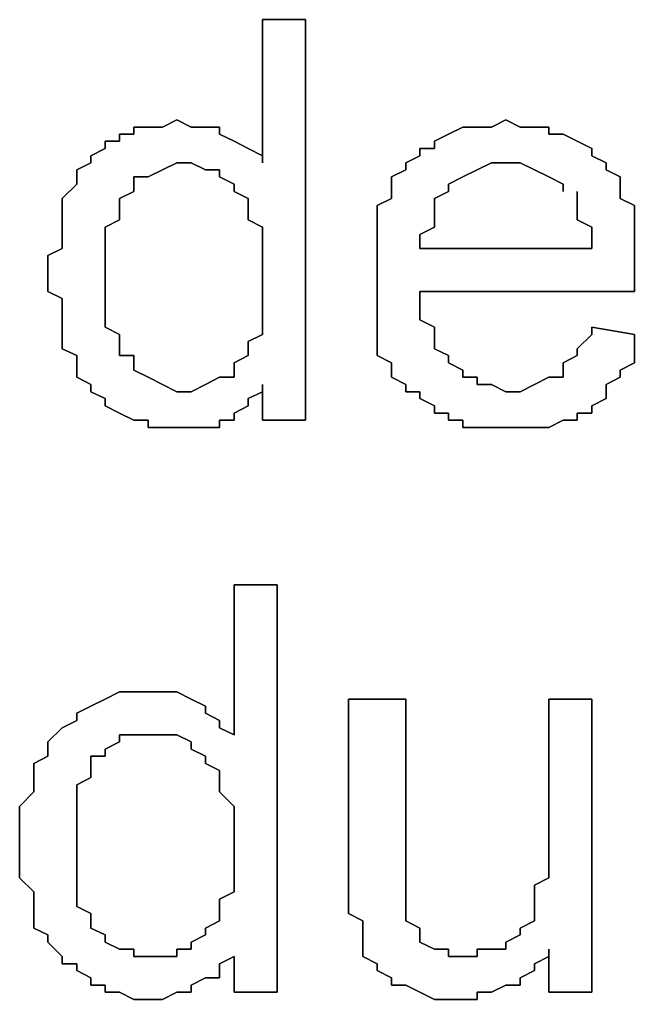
# Model space of a CAD drawing. Header units: metres. Extents: x 2.9 to 42.8, y 1.7 to 28.7.
# Drawn here: x 37.2816 to 37.4332, y 15.9138 to 16.1555 of the extents above; entities that cross this region are included whole.
import ezdxf

# ---------------------------------------------------------------- set-up
doc = ezdxf.new("R2010")
doc.units = ezdxf.units.M
doc.layers.add('GRIS', color=8, linetype='Continuous')

msp = doc.modelspace()

# ---------------------------------------------------------------- linework, layer by layer
at = {"layer": 'GRIS', "lineweight": -3}
for points in [[(37.3521, 16.1555), (37.3415, 16.1555), (37.3521, 16.1555)], [(37.3415, 16.1555), (37.3415, 16.1202), (37.3415, 16.1555)], [(37.3521, 16.0567), (37.3521, 16.1555), (37.3521, 16.0567)], [(37.3133, 16.129), (37.3098, 16.129), (37.3133, 16.129)], [(37.3098, 16.129), (37.3098, 16.1272), (37.3098, 16.129)], [(37.3168, 16.129), (37.3133, 16.129), (37.3168, 16.129)], [(37.3204, 16.1308), (37.3168, 16.129), (37.3204, 16.1308)], [(37.3239, 16.129), (37.3204, 16.1308), (37.3239, 16.129)], [(37.3274, 16.129), (37.3239, 16.129), (37.3274, 16.129)], [(37.3309, 16.129), (37.3274, 16.129), (37.3309, 16.129)], [(37.3309, 16.1272), (37.3309, 16.129), (37.3309, 16.1272)], [(37.3909, 16.129), (37.3874, 16.1272), (37.3909, 16.129)], [(37.3944, 16.129), (37.3909, 16.129), (37.3944, 16.129)], [(37.398, 16.129), (37.3944, 16.129), (37.398, 16.129)], [(37.4015, 16.1308), (37.398, 16.129), (37.4015, 16.1308)], [(37.405, 16.129), (37.4015, 16.1308), (37.405, 16.129)], [(37.4086, 16.129), (37.405, 16.129), (37.4086, 16.129)], [(37.4121, 16.129), (37.4086, 16.129), (37.4121, 16.129)], [(37.4121, 16.1272), (37.4121, 16.129), (37.4121, 16.1272)], [(37.3098, 16.1272), (37.3062, 16.1272), (37.3098, 16.1272)], [(37.3062, 16.1272), (37.3062, 16.1255), (37.3062, 16.1272)], [(37.3345, 16.1255), (37.3309, 16.1272), (37.3345, 16.1255)], [(37.3874, 16.1272), (37.3839, 16.1255), (37.3874, 16.1272)], [(37.4156, 16.1272), (37.4121, 16.1272), (37.4156, 16.1272)], [(37.4191, 16.1255), (37.4156, 16.1272), (37.4191, 16.1255)], [(37.3062, 16.1255), (37.3027, 16.1255), (37.3062, 16.1255)], [(37.3027, 16.1255), (37.3027, 16.1237), (37.3027, 16.1255)], [(37.338, 16.1237), (37.3345, 16.1255), (37.338, 16.1237)], [(37.3839, 16.1255), (37.3839, 16.1237), (37.3839, 16.1255)], [(37.4227, 16.1237), (37.4191, 16.1255), (37.4227, 16.1237)], [(37.3027, 16.1237), (37.2992, 16.1219), (37.3027, 16.1237)], [(37.2992, 16.1219), (37.2992, 16.1202), (37.2992, 16.1219)], [(37.3415, 16.1219), (37.338, 16.1237), (37.3415, 16.1219)], [(37.3415, 16.1202), (37.3415, 16.1219), (37.3415, 16.1202)], [(37.3803, 16.1219), (37.3768, 16.1202), (37.3803, 16.1219)], [(37.3839, 16.1237), (37.3803, 16.1237), (37.3839, 16.1237)], [(37.3803, 16.1237), (37.3803, 16.1219), (37.3803, 16.1237)], [(37.4227, 16.1219), (37.4227, 16.1237), (37.4227, 16.1219)], [(37.4262, 16.1202), (37.4227, 16.1219), (37.4262, 16.1202)], [(37.2992, 16.1202), (37.2957, 16.1184), (37.2992, 16.1202)], [(37.3168, 16.1184), (37.3204, 16.1202), (37.3168, 16.1184)], [(37.3204, 16.1202), (37.3239, 16.1202), (37.3204, 16.1202)], [(37.3239, 16.1202), (37.3274, 16.1184), (37.3239, 16.1202)], [(37.3768, 16.1202), (37.3768, 16.1184), (37.3768, 16.1202)], [(37.3944, 16.1184), (37.398, 16.1202), (37.3944, 16.1184)], [(37.398, 16.1202), (37.4015, 16.1202), (37.398, 16.1202)], [(37.4015, 16.1202), (37.405, 16.1202), (37.4015, 16.1202)], [(37.405, 16.1202), (37.4086, 16.1184), (37.405, 16.1202)], [(37.4262, 16.1184), (37.4262, 16.1202), (37.4262, 16.1184)], [(37.2957, 16.1184), (37.2957, 16.1167), (37.2957, 16.1184)], [(37.2957, 16.1167), (37.2957, 16.1149), (37.2957, 16.1167)], [(37.3098, 16.1149), (37.3098, 16.1167), (37.3098, 16.1149)], [(37.3098, 16.1167), (37.3133, 16.1167), (37.3098, 16.1167)], [(37.3133, 16.1167), (37.3168, 16.1184), (37.3133, 16.1167)], [(37.3274, 16.1184), (37.3309, 16.1184), (37.3274, 16.1184)], [(37.3309, 16.1184), (37.3309, 16.1167), (37.3309, 16.1184)], [(37.3309, 16.1167), (37.3345, 16.1149), (37.3309, 16.1167)], [(37.3768, 16.1184), (37.3733, 16.1167), (37.3768, 16.1184)], [(37.3733, 16.1167), (37.3733, 16.1149), (37.3733, 16.1167)], [(37.3874, 16.1149), (37.3909, 16.1167), (37.3874, 16.1149)], [(37.3909, 16.1167), (37.3944, 16.1184), (37.3909, 16.1167)], [(37.4086, 16.1184), (37.4121, 16.1167), (37.4086, 16.1184)], [(37.4121, 16.1167), (37.4156, 16.1149), (37.4121, 16.1167)], [(37.4297, 16.1167), (37.4262, 16.1184), (37.4297, 16.1167)], [(37.4297, 16.1149), (37.4297, 16.1167), (37.4297, 16.1149)], [(37.2957, 16.1149), (37.2921, 16.1114), (37.2957, 16.1149)], [(37.3098, 16.1131), (37.3098, 16.1149), (37.3098, 16.1131)], [(37.3345, 16.1149), (37.3345, 16.1131), (37.3345, 16.1149)], [(37.3733, 16.1149), (37.3733, 16.1131), (37.3733, 16.1149)], [(37.3874, 16.1131), (37.3874, 16.1149), (37.3874, 16.1131)], [(37.4156, 16.1149), (37.4156, 16.1131), (37.4156, 16.1149)], [(37.4297, 16.1131), (37.4297, 16.1149), (37.4297, 16.1131)], [(37.3062, 16.1114), (37.3098, 16.1131), (37.3062, 16.1114)], [(37.3345, 16.1131), (37.338, 16.1114), (37.3345, 16.1131)], [(37.3733, 16.1131), (37.3733, 16.1114), (37.3733, 16.1131)], [(37.3839, 16.1114), (37.3874, 16.1131), (37.3839, 16.1114)], [(37.4191, 16.1131), (37.4191, 16.1114), (37.4191, 16.1131)], [(37.4297, 16.1114), (37.4297, 16.1131), (37.4297, 16.1114)], [(37.2921, 16.1114), (37.2921, 16.1096), (37.2921, 16.1114)], [(37.2921, 16.1096), (37.2921, 16.1061), (37.2921, 16.1096)], [(37.3062, 16.1096), (37.3062, 16.1114), (37.3062, 16.1096)], [(37.3062, 16.1078), (37.3062, 16.1096), (37.3062, 16.1078)], [(37.338, 16.1114), (37.338, 16.1096), (37.338, 16.1114)], [(37.338, 16.1096), (37.338, 16.1078), (37.338, 16.1096)], [(37.3733, 16.1114), (37.3698, 16.1096), (37.3733, 16.1114)], [(37.3698, 16.1096), (37.3698, 16.1061), (37.3698, 16.1096)], [(37.3839, 16.1096), (37.3839, 16.1114), (37.3839, 16.1096)], [(37.3839, 16.1061), (37.3839, 16.1096), (37.3839, 16.1061)], [(37.4191, 16.1114), (37.4191, 16.1096), (37.4191, 16.1114)], [(37.4191, 16.1096), (37.4191, 16.1061), (37.4191, 16.1096)], [(37.4332, 16.1096), (37.4297, 16.1114), (37.4332, 16.1096)], [(37.4332, 16.1061), (37.4332, 16.1096), (37.4332, 16.1061)], [(37.3062, 16.1061), (37.3062, 16.1078), (37.3062, 16.1061)], [(37.338, 16.1078), (37.338, 16.1061), (37.338, 16.1078)], [(37.2921, 16.1061), (37.2921, 16.1043), (37.2921, 16.1061)], [(37.3027, 16.1043), (37.3062, 16.1061), (37.3027, 16.1043)], [(37.338, 16.1061), (37.3415, 16.1043), (37.338, 16.1061)], [(37.3698, 16.1061), (37.3698, 16.1043), (37.3698, 16.1061)], [(37.3839, 16.1043), (37.3839, 16.1061), (37.3839, 16.1043)], [(37.4191, 16.1061), (37.4227, 16.1043), (37.4191, 16.1061)], [(37.4332, 16.1043), (37.4332, 16.1061), (37.4332, 16.1043)], [(37.2921, 16.1043), (37.2921, 16.1025), (37.2921, 16.1043)], [(37.2921, 16.1025), (37.2921, 16.099), (37.2921, 16.1025)], [(37.3027, 16.1008), (37.3027, 16.1043), (37.3027, 16.1008)], [(37.3415, 16.1043), (37.3415, 16.1025), (37.3415, 16.1043)], [(37.3415, 16.1025), (37.3415, 16.099), (37.3415, 16.1025)], [(37.3698, 16.1043), (37.3698, 16.1025), (37.3698, 16.1043)], [(37.3698, 16.1025), (37.3698, 16.099), (37.3698, 16.1025)], [(37.3803, 16.1025), (37.3839, 16.1043), (37.3803, 16.1025)], [(37.3803, 16.099), (37.3803, 16.1025), (37.3803, 16.099)], [(37.4227, 16.1043), (37.4227, 16.1025), (37.4227, 16.1043)], [(37.4227, 16.1025), (37.4227, 16.099), (37.4227, 16.1025)], [(37.4332, 16.1025), (37.4332, 16.1043), (37.4332, 16.1025)], [(37.4332, 16.099), (37.4332, 16.1025), (37.4332, 16.099)], [(37.3027, 16.099), (37.3027, 16.1008), (37.3027, 16.099)], [(37.2921, 16.099), (37.2886, 16.0973), (37.2921, 16.099)], [(37.2886, 16.0973), (37.2886, 16.0955), (37.2886, 16.0973)], [(37.3027, 16.0955), (37.3027, 16.099), (37.3027, 16.0955)], [(37.3415, 16.099), (37.3415, 16.0973), (37.3415, 16.099)], [(37.3415, 16.0973), (37.3415, 16.0937), (37.3415, 16.0973)], [(37.3698, 16.099), (37.3698, 16.0973), (37.3698, 16.099)], [(37.3698, 16.0973), (37.3698, 16.0937), (37.3698, 16.0973)], [(37.4227, 16.099), (37.3803, 16.099), (37.4227, 16.099)], [(37.4332, 16.0973), (37.4332, 16.099), (37.4332, 16.0973)], [(37.4332, 16.0937), (37.4332, 16.0973), (37.4332, 16.0937)], [(37.2886, 16.0955), (37.2886, 16.092), (37.2886, 16.0955)], [(37.3027, 16.0937), (37.3027, 16.0955), (37.3027, 16.0937)], [(37.3027, 16.092), (37.3027, 16.0937), (37.3027, 16.092)], [(37.3415, 16.0937), (37.3415, 16.0902), (37.3415, 16.0937)], [(37.3698, 16.0937), (37.3698, 16.092), (37.3698, 16.0937)], [(37.4332, 16.092), (37.4332, 16.0937), (37.4332, 16.092)], [(37.2886, 16.092), (37.2886, 16.0902), (37.2886, 16.092)], [(37.2886, 16.0902), (37.2886, 16.0884), (37.2886, 16.0902)], [(37.3027, 16.0884), (37.3027, 16.092), (37.3027, 16.0884)], [(37.3415, 16.0902), (37.3415, 16.0884), (37.3415, 16.0902)], [(37.3698, 16.092), (37.3698, 16.0902), (37.3698, 16.092)], [(37.3698, 16.0902), (37.3698, 16.0867), (37.3698, 16.0902)], [(37.4332, 16.0902), (37.4332, 16.092), (37.4332, 16.0902)], [(37.4332, 16.0884), (37.4332, 16.0902), (37.4332, 16.0884)], [(37.2886, 16.0884), (37.2921, 16.0867), (37.2886, 16.0884)], [(37.3027, 16.0867), (37.3027, 16.0884), (37.3027, 16.0867)], [(37.3415, 16.0884), (37.3415, 16.0849), (37.3415, 16.0884)], [(37.3803, 16.0867), (37.3803, 16.0884), (37.3803, 16.0867)], [(37.3803, 16.0884), (37.4332, 16.0884), (37.3803, 16.0884)], [(37.2921, 16.0867), (37.2921, 16.0831), (37.2921, 16.0867)], [(37.3027, 16.0831), (37.3027, 16.0867), (37.3027, 16.0831)], [(37.3698, 16.0867), (37.3698, 16.0849), (37.3698, 16.0867)], [(37.3803, 16.0831), (37.3803, 16.0867), (37.3803, 16.0831)], [(37.2921, 16.0831), (37.2921, 16.0814), (37.2921, 16.0831)], [(37.3027, 16.0814), (37.3027, 16.0831), (37.3027, 16.0814)], [(37.3415, 16.0849), (37.3415, 16.0831), (37.3415, 16.0849)], [(37.3415, 16.0831), (37.3415, 16.0814), (37.3415, 16.0831)], [(37.3698, 16.0849), (37.3698, 16.0814), (37.3698, 16.0849)], [(37.3803, 16.0814), (37.3803, 16.0831), (37.3803, 16.0814)], [(37.2921, 16.0814), (37.2921, 16.0796), (37.2921, 16.0814)], [(37.3027, 16.0796), (37.3027, 16.0814), (37.3027, 16.0796)], [(37.3415, 16.0814), (37.3415, 16.0778), (37.3415, 16.0814)], [(37.3698, 16.0814), (37.3698, 16.0796), (37.3698, 16.0814)], [(37.3839, 16.0796), (37.3803, 16.0814), (37.3839, 16.0796)], [(37.2921, 16.0796), (37.2921, 16.0761), (37.2921, 16.0796)], [(37.3062, 16.0778), (37.3027, 16.0796), (37.3062, 16.0778)], [(37.3698, 16.0796), (37.3698, 16.0778), (37.3698, 16.0796)], [(37.3839, 16.0761), (37.3839, 16.0796), (37.3839, 16.0761)], [(37.4227, 16.0796), (37.4227, 16.0778), (37.4227, 16.0796)], [(37.4332, 16.0778), (37.4227, 16.0796), (37.4332, 16.0778)], [(37.2921, 16.0761), (37.2921, 16.0743), (37.2921, 16.0761)], [(37.3062, 16.0743), (37.3062, 16.0778), (37.3062, 16.0743)], [(37.3415, 16.0778), (37.338, 16.0761), (37.3415, 16.0778)], [(37.338, 16.0761), (37.338, 16.0743), (37.338, 16.0761)], [(37.3698, 16.0778), (37.3698, 16.0761), (37.3698, 16.0778)], [(37.3698, 16.0761), (37.3698, 16.0726), (37.3698, 16.0761)], [(37.3839, 16.0743), (37.3839, 16.0761), (37.3839, 16.0743)], [(37.4227, 16.0778), (37.4191, 16.0743), (37.4227, 16.0778)], [(37.4332, 16.0761), (37.4332, 16.0778), (37.4332, 16.0761)], [(37.4332, 16.0726), (37.4332, 16.0761), (37.4332, 16.0726)], [(37.2921, 16.0743), (37.2957, 16.0726), (37.2921, 16.0743)], [(37.3062, 16.0726), (37.3062, 16.0743), (37.3062, 16.0726)], [(37.338, 16.0743), (37.338, 16.0726), (37.338, 16.0743)], [(37.3874, 16.0726), (37.3839, 16.0743), (37.3874, 16.0726)], [(37.4191, 16.0743), (37.4191, 16.0726), (37.4191, 16.0743)], [(37.2957, 16.0726), (37.2957, 16.0708), (37.2957, 16.0726)], [(37.2957, 16.0708), (37.2957, 16.069), (37.2957, 16.0708)], [(37.3098, 16.0726), (37.3062, 16.0726), (37.3098, 16.0726)], [(37.3098, 16.0708), (37.3098, 16.0726), (37.3098, 16.0708)], [(37.3098, 16.069), (37.3098, 16.0708), (37.3098, 16.069)], [(37.338, 16.0726), (37.3345, 16.0708), (37.338, 16.0726)], [(37.3345, 16.0708), (37.3345, 16.069), (37.3345, 16.0708)], [(37.3698, 16.0726), (37.3733, 16.0708), (37.3698, 16.0726)], [(37.3733, 16.0708), (37.3733, 16.069), (37.3733, 16.0708)], [(37.3874, 16.0708), (37.3874, 16.0726), (37.3874, 16.0708)], [(37.3909, 16.069), (37.3874, 16.0708), (37.3909, 16.069)], [(37.4191, 16.0726), (37.4156, 16.0708), (37.4191, 16.0726)], [(37.4156, 16.0708), (37.4156, 16.069), (37.4156, 16.0708)], [(37.4297, 16.069), (37.4332, 16.0708), (37.4297, 16.069)], [(37.4332, 16.0708), (37.4332, 16.0726), (37.4332, 16.0708)], [(37.2957, 16.069), (37.2957, 16.0673), (37.2957, 16.069)], [(37.3133, 16.0673), (37.3098, 16.069), (37.3133, 16.0673)], [(37.3345, 16.069), (37.3345, 16.0673), (37.3345, 16.069)], [(37.3733, 16.069), (37.3733, 16.0673), (37.3733, 16.069)], [(37.3909, 16.0673), (37.3909, 16.069), (37.3909, 16.0673)], [(37.4156, 16.069), (37.4156, 16.0673), (37.4156, 16.069)], [(37.4297, 16.0673), (37.4297, 16.069), (37.4297, 16.0673)], [(37.2957, 16.0673), (37.2992, 16.0655), (37.2957, 16.0673)], [(37.3168, 16.0655), (37.3133, 16.0673), (37.3168, 16.0655)], [(37.3309, 16.0673), (37.3274, 16.0655), (37.3309, 16.0673)], [(37.3345, 16.0673), (37.3309, 16.0673), (37.3345, 16.0673)], [(37.3733, 16.0673), (37.3768, 16.0655), (37.3733, 16.0673)], [(37.3944, 16.0673), (37.3909, 16.0673), (37.3944, 16.0673)], [(37.3944, 16.0655), (37.3944, 16.0673), (37.3944, 16.0655)], [(37.4121, 16.0673), (37.4086, 16.0655), (37.4121, 16.0673)], [(37.4156, 16.0673), (37.4121, 16.0673), (37.4156, 16.0673)], [(37.4262, 16.0655), (37.4297, 16.0673), (37.4262, 16.0655)], [(37.2992, 16.0655), (37.2992, 16.0637), (37.2992, 16.0655)], [(37.2992, 16.0637), (37.3027, 16.062), (37.2992, 16.0637)], [(37.3204, 16.0637), (37.3168, 16.0655), (37.3204, 16.0637)], [(37.3239, 16.0637), (37.3204, 16.0637), (37.3239, 16.0637)], [(37.3274, 16.0655), (37.3239, 16.0637), (37.3274, 16.0655)], [(37.338, 16.062), (37.3415, 16.0637), (37.338, 16.062)], [(37.3415, 16.0637), (37.3415, 16.0655), (37.3415, 16.0637)], [(37.3415, 16.0655), (37.3415, 16.0567), (37.3415, 16.0655)], [(37.3768, 16.0655), (37.3768, 16.0637), (37.3768, 16.0655)], [(37.3768, 16.0637), (37.3803, 16.0637), (37.3768, 16.0637)], [(37.3803, 16.0637), (37.3803, 16.062), (37.3803, 16.0637)], [(37.398, 16.0655), (37.3944, 16.0655), (37.398, 16.0655)], [(37.4015, 16.0637), (37.398, 16.0655), (37.4015, 16.0637)], [(37.405, 16.0637), (37.4015, 16.0637), (37.405, 16.0637)], [(37.4086, 16.0655), (37.405, 16.0637), (37.4086, 16.0655)], [(37.4262, 16.0637), (37.4262, 16.0655), (37.4262, 16.0637)], [(37.4262, 16.062), (37.4262, 16.0637), (37.4262, 16.062)], [(37.3027, 16.062), (37.3027, 16.0602), (37.3027, 16.062)], [(37.338, 16.0602), (37.338, 16.062), (37.338, 16.0602)], [(37.3803, 16.062), (37.3839, 16.0602), (37.3803, 16.062)], [(37.4227, 16.0602), (37.4262, 16.062), (37.4227, 16.0602)], [(37.3027, 16.0602), (37.3062, 16.0584), (37.3027, 16.0602)], [(37.3345, 16.0584), (37.338, 16.0602), (37.3345, 16.0584)], [(37.3839, 16.0602), (37.3839, 16.0584), (37.3839, 16.0602)], [(37.4227, 16.0584), (37.4227, 16.0602), (37.4227, 16.0584)], [(37.3062, 16.0584), (37.3098, 16.0567), (37.3062, 16.0584)], [(37.3098, 16.0567), (37.3133, 16.0567), (37.3098, 16.0567)], [(37.3133, 16.0567), (37.3133, 16.0549), (37.3133, 16.0567)], [(37.3309, 16.0549), (37.3309, 16.0567), (37.3309, 16.0549)], [(37.3309, 16.0567), (37.3345, 16.0567), (37.3309, 16.0567)], [(37.3345, 16.0567), (37.3345, 16.0584), (37.3345, 16.0567)], [(37.3415, 16.0567), (37.3521, 16.0567), (37.3415, 16.0567)], [(37.3839, 16.0584), (37.3874, 16.0584), (37.3839, 16.0584)], [(37.3874, 16.0584), (37.3874, 16.0567), (37.3874, 16.0584)], [(37.3874, 16.0567), (37.3909, 16.0567), (37.3874, 16.0567)], [(37.3909, 16.0567), (37.3909, 16.0549), (37.3909, 16.0567)], [(37.4121, 16.0549), (37.4156, 16.0567), (37.4121, 16.0549)], [(37.4156, 16.0567), (37.4191, 16.0567), (37.4156, 16.0567)], [(37.4191, 16.0567), (37.4191, 16.0584), (37.4191, 16.0567)], [(37.4191, 16.0584), (37.4227, 16.0584), (37.4191, 16.0584)], [(37.3133, 16.0549), (37.3168, 16.0549), (37.3133, 16.0549)], [(37.3168, 16.0549), (37.3204, 16.0549), (37.3168, 16.0549)], [(37.3204, 16.0549), (37.3239, 16.0549), (37.3204, 16.0549)], [(37.3239, 16.0549), (37.3274, 16.0549), (37.3239, 16.0549)], [(37.3274, 16.0549), (37.3309, 16.0549), (37.3274, 16.0549)], [(37.3909, 16.0549), (37.3944, 16.0549), (37.3909, 16.0549)], [(37.3944, 16.0549), (37.398, 16.0549), (37.3944, 16.0549)], [(37.398, 16.0549), (37.4015, 16.0549), (37.398, 16.0549)], [(37.4015, 16.0549), (37.405, 16.0549), (37.4015, 16.0549)], [(37.405, 16.0549), (37.4086, 16.0549), (37.405, 16.0549)], [(37.4086, 16.0549), (37.4121, 16.0549), (37.4086, 16.0549)], [(37.3451, 16.0161), (37.3345, 16.0161), (37.3451, 16.0161)], [(37.3345, 16.0161), (37.3345, 15.9791), (37.3345, 16.0161)], [(37.3451, 15.9156), (37.3451, 16.0161), (37.3451, 15.9156)], [(37.3062, 15.9897), (37.3027, 15.9879), (37.3062, 15.9897)], [(37.3098, 15.9897), (37.3062, 15.9897), (37.3098, 15.9897)], [(37.3133, 15.9897), (37.3098, 15.9897), (37.3133, 15.9897)], [(37.3168, 15.9897), (37.3133, 15.9897), (37.3168, 15.9897)], [(37.3204, 15.9897), (37.3168, 15.9897), (37.3204, 15.9897)], [(37.3239, 15.9879), (37.3204, 15.9897), (37.3239, 15.9879)], [(37.2992, 15.9861), (37.2957, 15.9844), (37.2992, 15.9861)], [(37.3027, 15.9879), (37.2992, 15.9861), (37.3027, 15.9879)], [(37.3274, 15.9861), (37.3239, 15.9879), (37.3274, 15.9861)], [(37.3274, 15.9844), (37.3274, 15.9861), (37.3274, 15.9844)], [(37.3768, 15.9879), (37.3627, 15.9879), (37.3768, 15.9879)], [(37.3627, 15.9879), (37.3627, 15.9438), (37.3627, 15.9879)], [(37.3768, 15.9473), (37.3768, 15.9879), (37.3768, 15.9473)], [(37.4227, 15.9879), (37.4121, 15.9879), (37.4227, 15.9879)], [(37.4121, 15.9879), (37.4121, 15.9491), (37.4121, 15.9879)], [(37.4227, 15.9156), (37.4227, 15.9879), (37.4227, 15.9156)], [(37.2957, 15.9844), (37.2957, 15.9826), (37.2957, 15.9844)], [(37.3309, 15.9826), (37.3274, 15.9844), (37.3309, 15.9826)], [(37.2957, 15.9826), (37.2921, 15.9808), (37.2957, 15.9826)], [(37.3309, 15.9808), (37.3309, 15.9826), (37.3309, 15.9808)], [(37.2921, 15.9808), (37.2886, 15.9773), (37.2921, 15.9808)], [(37.3062, 15.9773), (37.3062, 15.9791), (37.3062, 15.9773)], [(37.3062, 15.9791), (37.3098, 15.9791), (37.3062, 15.9791)], [(37.3098, 15.9791), (37.3133, 15.9791), (37.3098, 15.9791)], [(37.3133, 15.9791), (37.3168, 15.9791), (37.3133, 15.9791)], [(37.3168, 15.9791), (37.3204, 15.9791), (37.3168, 15.9791)], [(37.3204, 15.9791), (37.3239, 15.9773), (37.3204, 15.9791)], [(37.3345, 15.9791), (37.3309, 15.9808), (37.3345, 15.9791)], [(37.2886, 15.9773), (37.2886, 15.9755), (37.2886, 15.9773)], [(37.3027, 15.9755), (37.3062, 15.9773), (37.3027, 15.9755)], [(37.3239, 15.9773), (37.3239, 15.9755), (37.3239, 15.9773)], [(37.2886, 15.9755), (37.2886, 15.9738), (37.2886, 15.9755)], [(37.3027, 15.9738), (37.3027, 15.9755), (37.3027, 15.9738)], [(37.3239, 15.9755), (37.3274, 15.9738), (37.3239, 15.9755)], [(37.2886, 15.9738), (37.2851, 15.972), (37.2886, 15.9738)], [(37.2851, 15.972), (37.2851, 15.9703), (37.2851, 15.972)], [(37.2992, 15.972), (37.2992, 15.9738), (37.2992, 15.972)], [(37.2992, 15.9738), (37.3027, 15.9738), (37.2992, 15.9738)], [(37.2992, 15.9703), (37.2992, 15.972), (37.2992, 15.9703)], [(37.3274, 15.9738), (37.3274, 15.972), (37.3274, 15.9738)], [(37.3274, 15.972), (37.3309, 15.9703), (37.3274, 15.972)], [(37.2851, 15.9703), (37.2851, 15.9685), (37.2851, 15.9703)], [(37.2992, 15.9685), (37.2992, 15.9703), (37.2992, 15.9685)], [(37.3309, 15.9703), (37.3309, 15.9685), (37.3309, 15.9703)], [(37.2851, 15.9685), (37.2851, 15.9667), (37.2851, 15.9685)], [(37.2957, 15.9667), (37.2992, 15.9685), (37.2957, 15.9667)], [(37.3309, 15.9685), (37.3309, 15.9667), (37.3309, 15.9685)], [(37.2851, 15.965), (37.2816, 15.9614), (37.2851, 15.965)], [(37.2851, 15.9667), (37.2851, 15.965), (37.2851, 15.9667)], [(37.2957, 15.9632), (37.2957, 15.9667), (37.2957, 15.9632)], [(37.3309, 15.9667), (37.3309, 15.965), (37.3309, 15.9667)], [(37.3309, 15.965), (37.3345, 15.9614), (37.3309, 15.965)], [(37.2957, 15.9614), (37.2957, 15.9632), (37.2957, 15.9614)], [(37.2816, 15.9614), (37.2816, 15.9597), (37.2816, 15.9614)], [(37.2816, 15.9597), (37.2816, 15.9579), (37.2816, 15.9597)], [(37.2957, 15.9579), (37.2957, 15.9614), (37.2957, 15.9579)], [(37.3345, 15.9614), (37.3345, 15.9597), (37.3345, 15.9614)], [(37.3345, 15.9597), (37.3345, 15.9561), (37.3345, 15.9597)], [(37.2816, 15.9579), (37.2816, 15.9544), (37.2816, 15.9579)], [(37.2957, 15.9561), (37.2957, 15.9579), (37.2957, 15.9561)], [(37.2957, 15.9526), (37.2957, 15.9561), (37.2957, 15.9526)], [(37.3345, 15.9561), (37.3345, 15.9544), (37.3345, 15.9561)], [(37.2816, 15.9544), (37.2816, 15.9526), (37.2816, 15.9544)], [(37.2816, 15.9526), (37.2816, 15.9508), (37.2816, 15.9526)], [(37.2957, 15.9491), (37.2957, 15.9526), (37.2957, 15.9491)], [(37.3345, 15.9544), (37.3345, 15.9508), (37.3345, 15.9544)], [(37.2816, 15.9508), (37.2816, 15.9491), (37.2816, 15.9508)], [(37.3345, 15.9508), (37.3345, 15.9473), (37.3345, 15.9508)], [(37.2816, 15.9491), (37.2816, 15.9456), (37.2816, 15.9491)], [(37.2957, 15.9456), (37.2957, 15.9491), (37.2957, 15.9456)], [(37.4121, 15.9491), (37.4121, 15.9473), (37.4121, 15.9491)], [(37.2816, 15.9456), (37.2816, 15.9438), (37.2816, 15.9456)], [(37.2957, 15.9438), (37.2957, 15.9456), (37.2957, 15.9438)], [(37.3345, 15.9473), (37.3345, 15.9456), (37.3345, 15.9473)], [(37.3345, 15.9456), (37.3345, 15.942), (37.3345, 15.9456)], [(37.3768, 15.9456), (37.3768, 15.9473), (37.3768, 15.9456)], [(37.3768, 15.942), (37.3768, 15.9456), (37.3768, 15.942)], [(37.4121, 15.9473), (37.4121, 15.9438), (37.4121, 15.9473)], [(37.2816, 15.9438), (37.2851, 15.9403), (37.2816, 15.9438)], [(37.2957, 15.942), (37.2957, 15.9438), (37.2957, 15.942)], [(37.3627, 15.9438), (37.3627, 15.9403), (37.3627, 15.9438)], [(37.4121, 15.9438), (37.4086, 15.942), (37.4121, 15.9438)], [(37.2851, 15.9403), (37.2851, 15.9385), (37.2851, 15.9403)], [(37.2957, 15.9385), (37.2957, 15.942), (37.2957, 15.9385)], [(37.3345, 15.9403), (37.3309, 15.9385), (37.3345, 15.9403)], [(37.3345, 15.942), (37.3345, 15.9403), (37.3345, 15.942)], [(37.3627, 15.9403), (37.3627, 15.9385), (37.3627, 15.9403)], [(37.3768, 15.9385), (37.3768, 15.942), (37.3768, 15.9385)], [(37.4086, 15.942), (37.4086, 15.9385), (37.4086, 15.942)], [(37.2851, 15.9385), (37.2851, 15.9367), (37.2851, 15.9385)], [(37.2957, 15.9367), (37.2957, 15.9385), (37.2957, 15.9367)], [(37.3309, 15.9385), (37.3309, 15.9367), (37.3309, 15.9385)], [(37.3627, 15.9385), (37.3627, 15.935), (37.3627, 15.9385)], [(37.3768, 15.9367), (37.3768, 15.9385), (37.3768, 15.9367)], [(37.4086, 15.9385), (37.4086, 15.9367), (37.4086, 15.9385)], [(37.2851, 15.9367), (37.2851, 15.935), (37.2851, 15.9367)], [(37.2992, 15.935), (37.2957, 15.9367), (37.2992, 15.935)], [(37.3309, 15.9367), (37.3309, 15.935), (37.3309, 15.9367)], [(37.3768, 15.935), (37.3768, 15.9367), (37.3768, 15.935)], [(37.4086, 15.9367), (37.4086, 15.935), (37.4086, 15.9367)], [(37.2851, 15.935), (37.2851, 15.9314), (37.2851, 15.935)], [(37.2992, 15.9332), (37.2992, 15.935), (37.2992, 15.9332)], [(37.2992, 15.9314), (37.2992, 15.9332), (37.2992, 15.9314)], [(37.3309, 15.9332), (37.3274, 15.9314), (37.3309, 15.9332)], [(37.3309, 15.935), (37.3309, 15.9332), (37.3309, 15.935)], [(37.3627, 15.935), (37.3662, 15.9332), (37.3627, 15.935)], [(37.3662, 15.9332), (37.3662, 15.9314), (37.3662, 15.9332)], [(37.3768, 15.9332), (37.3768, 15.935), (37.3768, 15.9332)], [(37.3803, 15.9314), (37.3768, 15.9332), (37.3803, 15.9314)], [(37.4086, 15.9332), (37.405, 15.9314), (37.4086, 15.9332)], [(37.4086, 15.935), (37.4086, 15.9332), (37.4086, 15.935)], [(37.2851, 15.9314), (37.2886, 15.9297), (37.2851, 15.9314)], [(37.3027, 15.9297), (37.2992, 15.9314), (37.3027, 15.9297)], [(37.3274, 15.9314), (37.3274, 15.9297), (37.3274, 15.9314)], [(37.3662, 15.9314), (37.3662, 15.9297), (37.3662, 15.9314)], [(37.3803, 15.9297), (37.3803, 15.9314), (37.3803, 15.9297)], [(37.405, 15.9314), (37.405, 15.9297), (37.405, 15.9314)], [(37.2886, 15.9297), (37.2886, 15.9279), (37.2886, 15.9297)], [(37.3027, 15.9279), (37.3027, 15.9297), (37.3027, 15.9279)], [(37.3274, 15.9297), (37.3239, 15.9279), (37.3274, 15.9297)], [(37.3662, 15.9297), (37.3662, 15.9262), (37.3662, 15.9297)], [(37.3803, 15.9279), (37.3803, 15.9297), (37.3803, 15.9279)], [(37.405, 15.9297), (37.4015, 15.9279), (37.405, 15.9297)], [(37.2886, 15.9279), (37.2921, 15.9244), (37.2886, 15.9279)], [(37.3062, 15.9262), (37.3027, 15.9279), (37.3062, 15.9262)], [(37.3098, 15.9262), (37.3062, 15.9262), (37.3098, 15.9262)], [(37.3098, 15.9244), (37.3098, 15.9262), (37.3098, 15.9244)], [(37.3239, 15.9262), (37.3204, 15.9262), (37.3239, 15.9262)], [(37.3204, 15.9262), (37.3204, 15.9244), (37.3204, 15.9262)], [(37.3239, 15.9279), (37.3239, 15.9262), (37.3239, 15.9279)], [(37.3662, 15.9262), (37.3662, 15.9244), (37.3662, 15.9262)], [(37.3839, 15.9262), (37.3803, 15.9279), (37.3839, 15.9262)], [(37.3874, 15.9262), (37.3839, 15.9262), (37.3874, 15.9262)], [(37.3874, 15.9244), (37.3874, 15.9262), (37.3874, 15.9244)], [(37.398, 15.9262), (37.3944, 15.9262), (37.398, 15.9262)], [(37.3944, 15.9262), (37.3944, 15.9244), (37.3944, 15.9262)], [(37.4015, 15.9262), (37.398, 15.9262), (37.4015, 15.9262)], [(37.4015, 15.9279), (37.4015, 15.9262), (37.4015, 15.9279)], [(37.4121, 15.9244), (37.4121, 15.9262), (37.4121, 15.9244)], [(37.4121, 15.9262), (37.4121, 15.9156), (37.4121, 15.9262)], [(37.2921, 15.9244), (37.2921, 15.9226), (37.2921, 15.9244)], [(37.3133, 15.9244), (37.3098, 15.9244), (37.3133, 15.9244)], [(37.3168, 15.9244), (37.3133, 15.9244), (37.3168, 15.9244)], [(37.3204, 15.9244), (37.3168, 15.9244), (37.3204, 15.9244)], [(37.3309, 15.9226), (37.3345, 15.9244), (37.3309, 15.9226)], [(37.3345, 15.9244), (37.3345, 15.9156), (37.3345, 15.9244)], [(37.3662, 15.9244), (37.3698, 15.9226), (37.3662, 15.9244)], [(37.3909, 15.9244), (37.3874, 15.9244), (37.3909, 15.9244)], [(37.3944, 15.9244), (37.3909, 15.9244), (37.3944, 15.9244)], [(37.4086, 15.9226), (37.4121, 15.9244), (37.4086, 15.9226)], [(37.2921, 15.9226), (37.2957, 15.9226), (37.2921, 15.9226)], [(37.2957, 15.9226), (37.2957, 15.9209), (37.2957, 15.9226)], [(37.2957, 15.9209), (37.2992, 15.9191), (37.2957, 15.9209)], [(37.3309, 15.9209), (37.3309, 15.9226), (37.3309, 15.9209)], [(37.3309, 15.9191), (37.3309, 15.9209), (37.3309, 15.9191)], [(37.3698, 15.9226), (37.3698, 15.9209), (37.3698, 15.9226)], [(37.3698, 15.9209), (37.3733, 15.9191), (37.3698, 15.9209)], [(37.405, 15.9191), (37.4086, 15.9209), (37.405, 15.9191)], [(37.4086, 15.9209), (37.4086, 15.9226), (37.4086, 15.9209)], [(37.2992, 15.9191), (37.2992, 15.9173), (37.2992, 15.9191)], [(37.3239, 15.9173), (37.3274, 15.9191), (37.3239, 15.9173)], [(37.3274, 15.9191), (37.3309, 15.9191), (37.3274, 15.9191)], [(37.3733, 15.9191), (37.3733, 15.9173), (37.3733, 15.9191)], [(37.405, 15.9173), (37.405, 15.9191), (37.405, 15.9173)], [(37.2992, 15.9173), (37.3027, 15.9173), (37.2992, 15.9173)], [(37.3027, 15.9173), (37.3027, 15.9156), (37.3027, 15.9173)], [(37.3239, 15.9156), (37.3239, 15.9173), (37.3239, 15.9156)], [(37.3733, 15.9173), (37.3768, 15.9173), (37.3733, 15.9173)], [(37.3768, 15.9173), (37.3803, 15.9156), (37.3768, 15.9173)], [(37.398, 15.9156), (37.4015, 15.9173), (37.398, 15.9156)], [(37.4015, 15.9173), (37.405, 15.9173), (37.4015, 15.9173)], [(37.3027, 15.9156), (37.3062, 15.9156), (37.3027, 15.9156)], [(37.3062, 15.9156), (37.3098, 15.9138), (37.3062, 15.9156)], [(37.3098, 15.9138), (37.3133, 15.9138), (37.3098, 15.9138)], [(37.3133, 15.9138), (37.3168, 15.9138), (37.3133, 15.9138)], [(37.3168, 15.9138), (37.3204, 15.9156), (37.3168, 15.9138)], [(37.3204, 15.9156), (37.3239, 15.9156), (37.3204, 15.9156)], [(37.3345, 15.9156), (37.3451, 15.9156), (37.3345, 15.9156)], [(37.3803, 15.9156), (37.3839, 15.9138), (37.3803, 15.9156)], [(37.3839, 15.9138), (37.3874, 15.9138), (37.3839, 15.9138)], [(37.3874, 15.9138), (37.3909, 15.9138), (37.3874, 15.9138)], [(37.3909, 15.9138), (37.3944, 15.9138), (37.3909, 15.9138)], [(37.3944, 15.9138), (37.3944, 15.9156), (37.3944, 15.9138)], [(37.3944, 15.9156), (37.398, 15.9156), (37.3944, 15.9156)], [(37.4121, 15.9156), (37.4227, 15.9156), (37.4121, 15.9156)]]:
    msp.add_lwpolyline(points, dxfattribs=at)

doc.saveas('drawing.dxf')
